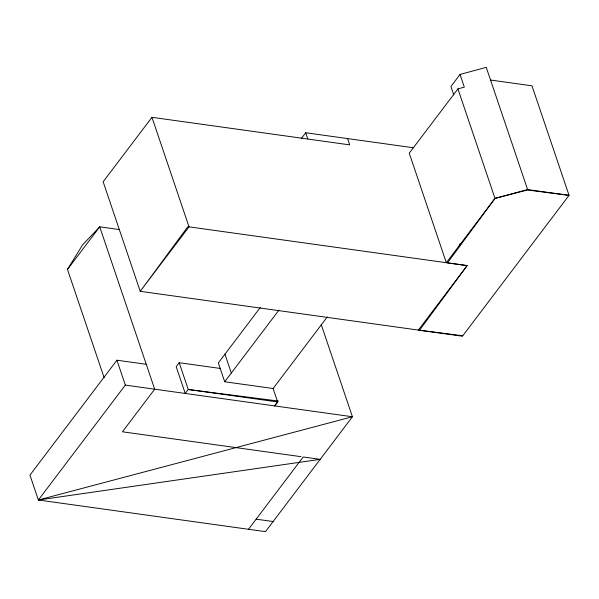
<?xml version="1.0" encoding="UTF-8"?>
<svg xmlns="http://www.w3.org/2000/svg" width="599" height="599" viewBox="0 0 599 599"><rect width="100%" height="100%" fill="white"/><g stroke="black" fill="none" stroke-linecap="round" stroke-linejoin="round"><path stroke-width="0.9" d="M104.151 377.759L67.477 269.415L82.527 244.954L99.726 226.819L119.156 229.529M274.724 405.92L278.318 401.045L188.251 389.492L185.256 393.453L176.188 366.678L179.183 362.717L220.2 368.43M490.551 80.049L531.979 85.822L569.05 195.349L527.622 189.576L494.999 198.396L447.498 262.849L467.153 265.604L419.532 330.229L462.75 335.769M347.6 138.579L349.726 144.883L151.959 117.314L103.155 181.789L140.226 291.316L462.421 336.219L569.05 195.349L527.315 189.995L494.999 198.396L446.322 262.699L409.252 153.172L457.928 88.869L464.322 87.14L460.032 74.441L486.253 67.35L527.622 189.576M67.477 269.415L99.726 226.819L154.684 389.193L122.436 431.789L301.057 456.685M146.253 364.289L116.917 360.201L29.95 475.097L38.381 500L265.462 531.65L352.429 416.754L321.289 324.748M301.23 138.661L305.715 132.746L413.175 147.721M248.495 529.284L303.214 456.985L320.188 459.351L38.381 500L125.348 385.105L116.917 360.201M260.295 307.489L218.336 362.927L224.707 381.765L273.099 388.511L327.271 316.938M224.707 381.765L278.947 310.117M460.032 74.441L450.927 86.466L453.795 94.934M274.649 405.912L277.644 401.951L188.251 389.492L179.183 362.717M418.357 330.079L467.153 265.604L187.854 226.692L140.226 291.316L189.029 226.841L151.959 117.314M38.381 500L352.429 416.754L125.348 385.105M256.147 519.168L273.122 521.534M457.928 88.869L494.999 198.396M459.762 243.763L460.354 245.508M305.715 132.746L307.841 139.043M273.099 388.511L277.359 401.113M224.939 354.196L231.319 373.035"/></g></svg>
